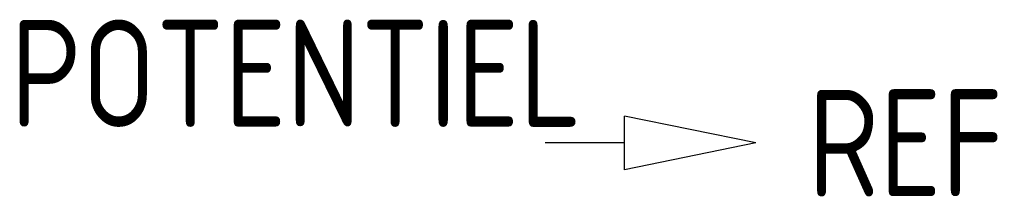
# Model space of a CAD drawing. Header units: millimetres. Extents: x -12.3 to 10.5, y -1.2 to 2.9.
import ezdxf
from ezdxf.enums import TextEntityAlignment as Align

# ---------------------------------------------------------------- set-up
doc = ezdxf.new("R2010")
doc.units = ezdxf.units.MM
for name, color, linetype in [('SYMB_FIL', 3, 'Continuous'), ('SYMB_REF_CONTACT', 2, 'Continuous'), ('SYMB_TXT_NOM', 3, 'Continuous')]:
    doc.layers.add(name, color=color, linetype=linetype)
doc.styles.add('NET2_5', font='isocp.shx', dxfattribs={"width": 0.9, "height": 2.5})

msp = doc.modelspace()

# ---------------------------------------------------------------- linework, layer by layer
at = {"layer": 'SYMB_FIL'}
for p, q in [((4.9125, 0), (1.85, 0.625)), ((1.85, -0.625), (1.85, 0.625)), ((1.85, 0), (0, 0)), ((4.9125, 0), (1.85, -0.625))]:
    msp.add_line(p, q, dxfattribs=at)

# ---------------------------------------------------------------- texts
at = {"layer": 'SYMB_REF_CONTACT', "style": 'NET2_5', "width": 0.9, "flags": 8}
msp.add_attdef('REF', text='(??)', height=2.5, dxfattribs=at).set_placement((6.125, 0), align=Align.MIDDLE_LEFT)
at = {"layer": 'SYMB_TXT_NOM', "style": 'NET2_5', "width": 0.9, "flags": 8}
msp.add_attdef('POTENTIEL', text='?POT', height=2.5, dxfattribs=at).set_placement((0.85, 1.625), align=Align.MIDDLE_RIGHT)

doc.saveas('drawing.dxf')
